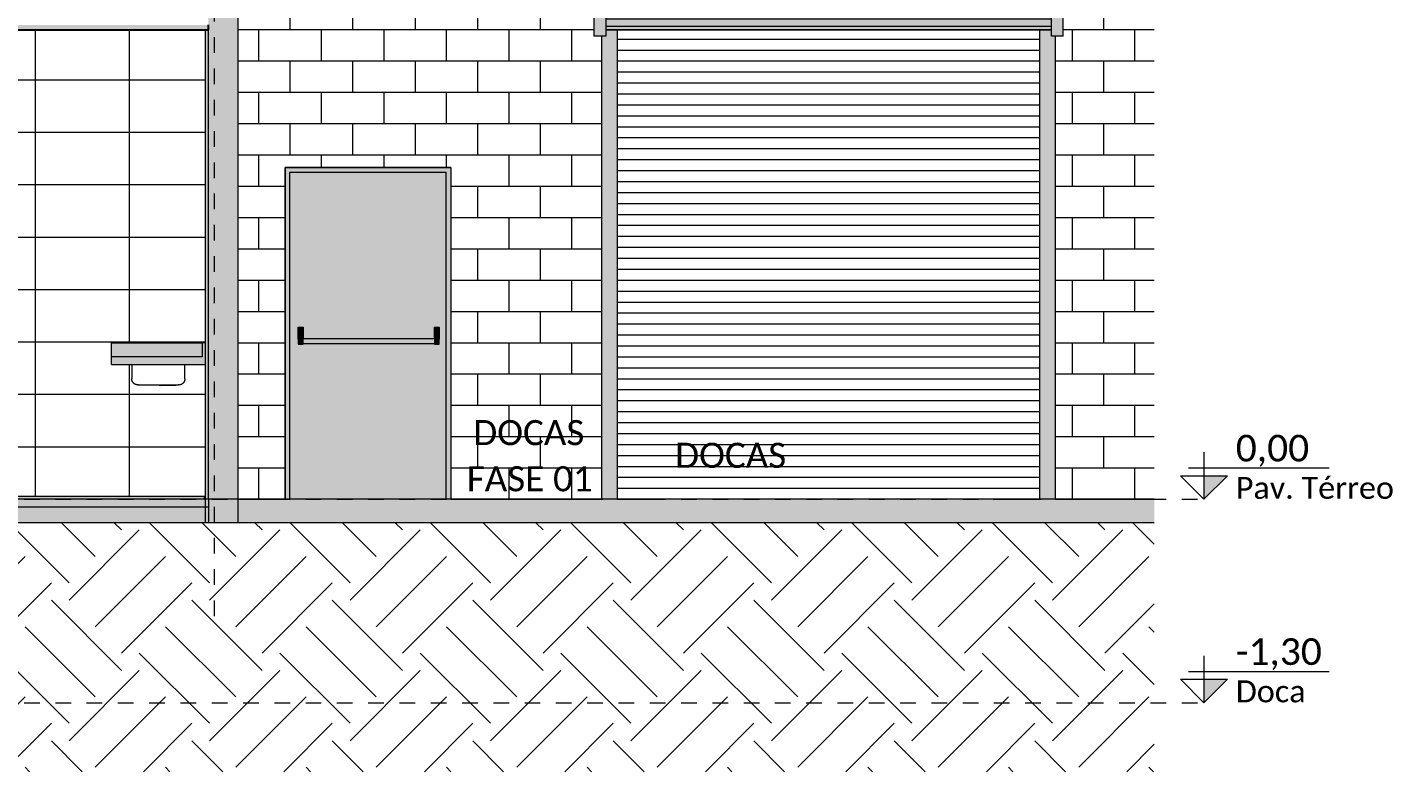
# Model space of a CAD drawing. Header units: metres. Extents: x -5 to 264, y -2 to 18.
# Drawn here: x 255.27 to 264, y -1.74 to 3.01 of the extents above; entities that cross this region are included whole.
import ezdxf

# ---------------------------------------------------------------- set-up
doc = ezdxf.new("R2010")
doc.units = ezdxf.units.M
for name, pattern in [('_Tracejado médio', [0.004, 0.003, -0.001]), ('Center', [0.03, 0.012, -0.006, 0.006, -0.006]), ('Grid Line', [0.022225, 0.0127, -0.003175, 0.003175, -0.003175])]:
    doc.linetypes.add(name, pattern=pattern)
for name, color, linetype, lineweight in [('A-AREA-IDEN', 7, 'Continuous', 5), ('A-CLNG-1', 7, 'Continuous', 25), ('A-DETL-1', 7, 'Continuous', 20), ('A-DOOR', 7, 'Continuous', 9), ('A-DOOR-2', 7, 'Continuous', 5), ('A-DOOR-6', 7, '_Tracejado médio', 5), ('A-DOOR-HDLN', 7, '_Tracejado médio', 5), ('A-FLOR-2', 7, 'Continuous', 20), ('A-FLOR-LEVL', 7, 'Continuous', 5), ('A-FLOR-MCUT', 7, 'Continuous', 9), ('A-GENM', 7, 'Continuous', 5), ('A-WALL', 7, 'Continuous', 9), ('G-ANNO-TEXT', 7, 'Continuous', 5), ('I-FURN', 7, 'Continuous', 5), ('I-WALL', 7, 'Continuous', 9), ('I-WALL-1', 7, 'Continuous', 20), ('P-SANR-FIXT', 7, 'Continuous', 5), ('Q-SPCQ', 7, 'Continuous', 5)]:
    doc.layers.add(name, color=color, linetype=linetype, lineweight=lineweight)
for name, color, linetype, lineweight, true_color in [('A-CLNG-PATT-1', 7, 'Continuous', 9, 0xc0c0c0), ('A-DETL-GENF-1', 7, 'Continuous', 5, 0xb8a087), ('A-DOOR-1', 7, 'Continuous', 9, 0xf2f2f2), ('A-DOOR-12', 7, 'Continuous', 9, 0xf7f7f7), ('A-DOOR-4', 254, '_Tracejado médio', 5, 0xbebebe), ('A-DOOR-5', 7, '_Tracejado médio', 5, 0x7f7f7f), ('A-DOOR-7', 7, '_Tracejado médio', 5, 0xd3d3d3), ('A-DOOR-8', 7, 'Continuous', 5, 0x2e2e2e), ('A-FLOR-LEVL-1', 7, 'Continuous', 5, 0x232323), ('A-FLOR-LEVL-2', 7, 'Center', 5, 0x0080c0), ('A-FLOR-PATT-1', 7, 'Continuous', 9, 0x74756c), ('A-FLOR-PATT-3', 7, 'Continuous', 20, 0xc0c0c0), ('A-GENM-7', 7, 'Continuous', 5, 0xe6eaee), ('A-WALL-PATT-1', 7, 'Continuous', 9, 0x919191), ('A-WALL-PATT-13', 9, 'Continuous', 5, 0x808080), ('A-WALL-PATT-8', 7, 'Continuous', 5, 0x515151), ('I-FURN-1', 7, 'Continuous', 5, 0xf2f2f2), ('I-WALL-2', 7, 'Continuous', 9, 0xf2f2f2), ('Q-SPCQ-1', 7, 'Continuous', 5, 0xd8d6cf), ('S-GRID-5', 7, 'Grid Line', 5, 0x0080c0)]:
    doc.layers.add(name, color=color, linetype=linetype, lineweight=lineweight, true_color=true_color)
doc.styles.add('Calibri_5', font='calibri.ttf', dxfattribs={"height": 0.17})
doc.styles.add('Calibri_6', font='calibri.ttf', dxfattribs={"height": 0.14})
doc.styles.add('Calibri_9', font='calibri.ttf', dxfattribs={"height": 0.16})

# ---------------------------------------------------------------- blocks, each defined once
blk = doc.blocks.new('SPE-___-Niveladora - 2500 x 2050 x 700 mm-4140896-CORTE D_D')
at = {"layer": 'Q-SPCQ-1'}
blk.add_hatch(color=256, dxfattribs=at).paths.add_polyline_path([(18.7702, 0), (19.0708, 0), (19.0708, 0.0016), (16.9692, 0.0016), (16.9692, 0), (17.4388, 0)])
at = {"layer": 'Q-SPCQ'}
for p, q in [((16.9692, 0.0016), (19.0708, 0.0016)), ((16.9692, 0), (16.9692, 0.0016)), ((19.0708, 0), (19.0708, 0.0016))]:
    blk.add_line(p, q, dxfattribs=at)
blk = doc.blocks.new('FP_221-CORTE D_D')
at = {"layer": 'A-DOOR-7'}
blk.add_hatch(color=256, dxfattribs=at).paths.add_polyline_path([(17.4388, 3), (19.445, 3), (19.445, 3.175), (16.595, 3.175), (16.595, 3), (17.106, 3)])
blk = doc.blocks.new('FP_222-CORTE D_D')
at = {"layer": 'A-DOOR-7'}
blk.add_hatch(color=256, dxfattribs=at).paths.add_polyline_path([(18.1045, 3.175), (19.445, 3.175), (19.445, 3.35), (16.595, 3.35), (16.595, 3.175), (17.7717, 3.175)])
blk = doc.blocks.new('FP_223-CORTE D_D')
at = {"layer": 'A-DOOR'}
blk.add_line((16.595, 3), (19.445, 3), dxfattribs=at)
at = {"layer": 'A-DOOR-8'}
for p, q in [((16.595, 3.1322), (19.445, 3.1322)), ((16.595, 3.069), (19.445, 3.069)), ((16.595, 3.0226), (19.445, 3.0226)), ((16.595, 3.0002), (19.445, 3.0002))]:
    blk.add_line(p, q, dxfattribs=at)
blk = doc.blocks.new('FP_224-CORTE D_D')
at = {"layer": 'A-DOOR'}
blk.add_line((19.445, 3.35), (16.595, 3.35), dxfattribs=at)
at = {"layer": 'A-DOOR-8'}
for p, q in [((16.595, 3.3415), (19.445, 3.3415)), ((16.595, 3.3059), (19.445, 3.3059)), ((16.595, 3.2497), (19.445, 3.2497)), ((16.595, 3.1816), (19.445, 3.1816))]:
    blk.add_line(p, q, dxfattribs=at)
blk = doc.blocks.new('_DOR-___-PortaAçoEnrolar - PF01_2-270X300-V220-CORTE D_D')
at = {"layer": 'A-DOOR-4'}
for points in [[(16.595, 3.1414), (16.595, 3.1914), (16.52, 3.1914), (16.52, 3.1414), (16.5235, 3.1414)], [(19.52, 3.1414), (19.5191, 3.1914), (19.445, 3.1914), (19.445, 3.1414), (19.5191, 3.1414)], [(16.595, 2.9576), (16.595, 3.1414), (16.52, 3.1414), (16.52, 2.9576), (16.57, 2.9576)], [(19.47, 2.9576), (19.52, 2.9576), (19.5191, 3.1414), (19.445, 3.1414), (19.445, 2.9576)], [(16.67, 0), (16.67, 3), (16.595, 3), (16.595, 2.9576), (16.57, 2.9576), (16.57, 0), (16.595, 0)], [(19.37, 0), (19.47, 0), (19.47, 2.9576), (19.445, 2.9576), (19.445, 3), (19.37, 3), (19.37, 0.8368)]]:
    blk.add_hatch(color=256, dxfattribs=at).paths.add_polyline_path(points)
at = {"layer": 'A-DOOR-5'}
for points in [[(16.51, 3.175), (16.52, 3.175), (16.52, 3.19), (16.51, 3.1895), (16.51, 3.1789)], [(16.51, 3.16), (16.52, 3.1605), (16.52, 3.175), (16.51, 3.175), (16.51, 3.1605)], [(19.53, 3.175), (19.53, 3.19), (19.52, 3.1895), (19.52, 3.175)], [(19.53, 3.16), (19.53, 3.175), (19.52, 3.175), (19.52, 3.16)]]:
    blk.add_hatch(color=256, dxfattribs=at).paths.add_polyline_path(points)
at = {"layer": 'A-DOOR-8'}
h = blk.add_hatch(dxfattribs=at)
h.set_pattern_fill('FP_85', color=256, style=0, pattern_type=2)
h.set_pattern_definition([(180, (17.41, 0), (9e-18, 0.07), [])])
h.paths.add_polyline_path([(19.37, 0), (19.37, 3), (16.67, 3), (16.67, 0), (16.9692, 0), (16.9692, 0.0016), (19.0708, 0.0016), (19.0708, 0)])
at = {"layer": 'A-DOOR'}
for p, q in [((16.595, 3.35), (16.595, 3.175)), ((19.445, 3.175), (19.445, 3.35)), ((16.52, 3.19), (16.51, 3.19)), ((16.51, 3.19), (16.51, 3.175)), ((16.51, 3.175), (16.51, 3.16)), ((16.51, 3.16), (16.52, 3.16)), ((16.52, 3.1414), (16.52, 3.1914)), ((16.52, 3.1914), (16.595, 3.1914)), ((16.595, 3.175), (16.595, 3)), ((19.52, 3.1914), (19.445, 3.1914)), ((19.445, 3), (19.445, 3.175)), ((19.52, 3.1914), (19.52, 3.1414)), ((19.53, 3.19), (19.52, 3.19)), ((19.52, 3.16), (19.53, 3.16)), ((19.53, 3.175), (19.53, 3.19)), ((19.53, 3.16), (19.53, 3.175)), ((16.595, 3.1414), (16.52, 3.1414)), ((16.52, 3.1414), (16.52, 2.9576)), ((19.52, 3.1414), (19.445, 3.1414)), ((19.52, 2.9576), (19.52, 3.1414)), ((16.595, 3), (16.595, 2.9576)), ((16.67, 0), (16.67, 3)), ((19.37, 0), (19.37, 3)), ((19.445, 2.9576), (19.445, 3)), ((16.57, 2.9576), (16.52, 2.9576)), ((16.57, 0), (16.57, 2.9576)), ((16.595, 2.9576), (16.57, 2.9576)), ((19.47, 2.9576), (19.445, 2.9576)), ((19.47, 0), (19.47, 2.9576)), ((19.52, 2.9576), (19.47, 2.9576))]:
    blk.add_line(p, q, dxfattribs=at)
for name in ['FP_224-CORTE D_D', 'FP_223-CORTE D_D']:
    blk.add_blockref(name, (0, 0), dxfattribs=at)
at = {"layer": 'A-DOOR-6'}
for name in ['FP_222-CORTE D_D', 'FP_221-CORTE D_D']:
    blk.add_blockref(name, (0, 0), dxfattribs=at)
blk = doc.blocks.new('_DOR-___-Painel 1Folhas_BarraAntiPanico - PF1_100X210 1-4882921-CORTE D_D')
at = {"layer": 'A-DOOR-1'}
blk.add_hatch(color=256, dxfattribs=at).paths.add_polyline_path([(14.575, 0), (14.575, 2.09), (15.575, 2.09), (15.575, 0), (15.605, 0), (15.605, 2.12), (14.545, 2.12), (14.545, 0)])
h = blk.add_hatch(color=256, dxfattribs=at)
h.paths.add_polyline_path([(15.4418, 0), (15.575, 0), (15.575, 2.09), (14.575, 2.09), (14.575, 0), (14.7761, 0)])
h.paths.add_polyline_path([(15.5, 0.9917), (15.5, 0.9946), (14.66, 0.9941), (14.66, 0.9917), (14.63, 0.9923), (14.63, 1.1), (14.66, 1.1), (14.66, 1.0246), (15.5, 1.0246), (15.5, 1.1), (15.53, 1.1), (15.53, 0.9917), (15.525, 0.9917)])
at = {"layer": 'A-DOOR-12'}
for points in [[(14.66, 1.0222), (14.66, 1.1), (14.63, 1.1), (14.63, 1.0222)], [(15.525, 1.0222), (15.53, 1.0222), (15.53, 1.1), (15.5, 1.1), (15.5, 1.0222)], [(14.66, 0.9917), (14.66, 1.0222), (14.63, 1.0222), (14.63, 0.9917)], [(15.2753, 0.9946), (15.5, 0.9951), (15.5, 1.0246), (14.66, 1.0241), (14.66, 0.9946), (15.1089, 0.9946)], [(15.525, 0.9917), (15.53, 0.9923), (15.53, 1.0222), (15.5, 1.0222), (15.5, 0.9917)]]:
    blk.add_hatch(color=256, dxfattribs=at).paths.add_polyline_path(points)
at = {"layer": 'A-DOOR'}
for p, q in [((14.545, 2.12), (14.545, 0)), ((15.605, 2.12), (14.545, 2.12)), ((15.605, 2.12), (15.605, 0)), ((14.575, 0), (14.575, 2.09)), ((14.575, 2.09), (15.575, 2.09)), ((15.575, 0), (15.575, 2.09))]:
    blk.add_line(p, q, dxfattribs=at)
at = {"layer": 'A-DOOR-2'}
for p, q in [((14.63, 1.0222), (14.63, 1.1)), ((14.63, 1.1), (14.66, 1.1)), ((14.66, 1.1), (14.66, 1.0222)), ((15.5, 1.0222), (15.5, 1.1)), ((15.5, 1.1), (15.53, 1.1)), ((15.53, 1.1), (15.53, 1.0222)), ((14.63, 1.0222), (14.63, 0.9917)), ((14.63, 0.9917), (14.66, 0.9917)), ((15.5, 1.0246), (14.66, 1.0246)), ((14.66, 0.9917), (14.66, 1.0222)), ((14.66, 0.9946), (15.5, 0.9946)), ((15.5, 1.0222), (15.5, 0.9917)), ((15.5, 0.9917), (15.53, 0.9917)), ((15.53, 0.9917), (15.53, 1.0222))]:
    blk.add_line(p, q, dxfattribs=at)
blk = doc.blocks.new('_PLB-CUB-Tramontina-56BL 56X34 - 94020-V240-CORTE D_D')
at = {"layer": 'P-SANR-FIXT'}
for p, q in [((13.565, 0.86), (13.565, 0.77)), ((13.905, 0.77), (13.905, 0.86)), ((13.645, 0.73), (13.825, 0.73)), ((13.7325, 0.73), (13.7491, 0.727)), ((13.794, 0.727), (13.7491, 0.727)), ((13.8388, 0.727), (13.794, 0.727)), ((13.8388, 0.727), (13.8555, 0.73))]:
    blk.add_line(p, q, dxfattribs=at)
at = {"layer": 'P-SANR-FIXT', "flags": 128}
for points in [[(13.5763, 0.7421), (13.5752, 0.7433), (13.5742, 0.7445), (13.5732, 0.7458), (13.5722, 0.7471), (13.5713, 0.7484), (13.5705, 0.7498), (13.5697, 0.7511), (13.569, 0.7526), (13.5683, 0.754), (13.5677, 0.7555), (13.5672, 0.757), (13.5667, 0.7585), (13.5663, 0.7601), (13.5659, 0.7616), (13.5656, 0.7632), (13.5653, 0.7648), (13.5652, 0.7664), (13.5651, 0.768), (13.565, 0.7696)], [(13.605, 0.73), (13.6034, 0.73), (13.6018, 0.7301), (13.6002, 0.7303), (13.5986, 0.7305), (13.5971, 0.7308), (13.5955, 0.7311), (13.5939, 0.7316), (13.5924, 0.732), (13.5909, 0.7326), (13.5894, 0.7332), (13.588, 0.7338), (13.5865, 0.7345), (13.5851, 0.7353), (13.5838, 0.7361), (13.5824, 0.737), (13.5811, 0.7379), (13.5798, 0.7389), (13.5786, 0.7399), (13.5774, 0.741)], [(13.6083, 0.73), (13.6077, 0.73), (13.6072, 0.73), (13.6067, 0.73), (13.6063, 0.73), (13.6059, 0.73), (13.6056, 0.73), (13.6053, 0.73), (13.6052, 0.73), (13.6051, 0.73), (13.605, 0.73), (13.605, 0.73)], [(13.605, 0.73), (13.605, 0.73), (13.6051, 0.73), (13.6053, 0.73), (13.6055, 0.73), (13.6058, 0.73), (13.6061, 0.73), (13.6066, 0.73), (13.607, 0.73), (13.6076, 0.73), (13.6082, 0.73), (13.6088, 0.73), (13.6095, 0.73), (13.6103, 0.73), (13.6111, 0.73), (13.612, 0.73), (13.6129, 0.73), (13.6139, 0.73), (13.6149, 0.73), (13.616, 0.73), (13.6171, 0.73), (13.6183, 0.73), (13.6195, 0.73), (13.6208, 0.73), (13.6221, 0.73), (13.6234, 0.73), (13.6248, 0.73), (13.6261, 0.73), (13.6276, 0.73), (13.629, 0.73), (13.6305, 0.73), (13.632, 0.73), (13.6335, 0.73), (13.6351, 0.73), (13.6366, 0.73), (13.6382, 0.73), (13.6398, 0.73), (13.6414, 0.73), (13.643, 0.73), (13.6446, 0.73), (13.645, 0.73)], [(13.825, 0.73), (13.8266, 0.73), (13.8282, 0.73), (13.8298, 0.73), (13.8314, 0.73), (13.8329, 0.73), (13.8345, 0.73), (13.8361, 0.73), (13.8376, 0.73), (13.8391, 0.73), (13.8406, 0.73), (13.842, 0.73), (13.8435, 0.73), (13.8449, 0.73), (13.8462, 0.73), (13.8476, 0.73), (13.8489, 0.73), (13.8502, 0.73), (13.8514, 0.73), (13.8526, 0.73), (13.8537, 0.73), (13.8548, 0.73), (13.8558, 0.73), (13.8568, 0.73), (13.8578, 0.73), (13.8587, 0.73), (13.8595, 0.73), (13.8603, 0.73), (13.861, 0.73), (13.8617, 0.73), (13.8623, 0.73), (13.8628, 0.73), (13.8633, 0.73), (13.8637, 0.73), (13.8641, 0.73), (13.8644, 0.73), (13.8647, 0.73), (13.8648, 0.73), (13.8649, 0.73), (13.865, 0.73), (13.865, 0.73)], [(13.865, 0.73), (13.865, 0.73), (13.8649, 0.73), (13.8647, 0.73), (13.8645, 0.73), (13.8642, 0.73), (13.8639, 0.73), (13.8634, 0.73), (13.863, 0.73), (13.8624, 0.73), (13.8618, 0.73)], [(13.8929, 0.7413), (13.8917, 0.7402), (13.8905, 0.7392), (13.8892, 0.7382), (13.8879, 0.7372), (13.8866, 0.7363), (13.8852, 0.7355), (13.8839, 0.7347), (13.8824, 0.734), (13.881, 0.7333), (13.8795, 0.7327), (13.878, 0.7322), (13.8765, 0.7317), (13.8749, 0.7313), (13.8734, 0.7309), (13.8718, 0.7306), (13.8702, 0.7303), (13.8686, 0.7302), (13.867, 0.7301), (13.8654, 0.73), (13.865, 0.73)], [(13.905, 0.77), (13.905, 0.7684), (13.9049, 0.7668), (13.9047, 0.7652), (13.9045, 0.7636), (13.9042, 0.7621), (13.9039, 0.7605), (13.9034, 0.7589), (13.903, 0.7574), (13.9024, 0.7559), (13.9018, 0.7544), (13.9012, 0.753), (13.9005, 0.7515), (13.8997, 0.7501), (13.8989, 0.7488), (13.898, 0.7474), (13.8971, 0.7461), (13.8961, 0.7448), (13.8951, 0.7436), (13.894, 0.7424)]]:
    blk.add_lwpolyline(points, dxfattribs=at)
blk = doc.blocks.new('PIA reta 1 - Bancada 250-4864998-CORTE D_D')
at = {"layer": 'A-GENM-7'}
for points in [[(13.8607, 0.86), (14.035, 0.86), (14.035, 1), (14.015, 1), (14.015, 0.91), (13.435, 0.91), (13.435, 0.86), (13.7775, 0.86)], [(13.435, 0.91), (14.015, 0.91), (14.015, 1), (13.435, 1)]]:
    blk.add_hatch(color=256, dxfattribs=at).paths.add_polyline_path(points)
at = {"layer": 'A-GENM'}
for p, q in [((13.435, 0.91), (13.435, 1)), ((13.435, 1), (14.015, 1)), ((14.035, 1), (14.015, 1)), ((14.015, 1), (14.015, 0.91)), ((13.435, 0.86), (13.435, 0.91)), ((14.015, 0.91), (13.435, 0.91)), ((13.435, 0.86), (14.035, 0.86))]:
    blk.add_line(p, q, dxfattribs=at)
blk = doc.blocks.new('LAYOUT - 30X45-4947809-CORTE D_D')
at = {"layer": 'I-FURN-1'}
blk.add_hatch(color=256, dxfattribs=at).paths.add_polyline_path([(13.4447, 0), (14.0294, 0), (14.0294, 0.02), (12.1438, 0.02), (12.1438, 0), (13.1118, 0)])
at = {"layer": 'I-FURN'}
for p, q in [((12.1438, 0.02), (14.0294, 0.02)), ((14.0294, 0), (12.1438, 0)), ((14.0294, 0), (14.0294, 0.02))]:
    blk.add_line(p, q, dxfattribs=at)
blk = doc.blocks.new('Nível - _COTA DE NÍVEL CORTE _Level Heads_-539426-CORTE D_D')
at = {"layer": 'A-FLOR-LEVL-1'}
blk.add_hatch(color=256, dxfattribs=at).paths.add_polyline_path([(20.4194, 0.15), (20.5694, 0.15), (20.4194, 0)])
at = {"layer": 'A-FLOR-LEVL'}
for p, q in [((20.4194, 0.3), (20.4194, 0)), ((20.3194, 0.2), (21.2194, 0.2)), ((20.2694, 0.15), (20.5694, 0.15)), ((20.2694, 0.15), (20.4194, 0)), ((20.5694, 0.15), (20.4194, 0))]:
    blk.add_line(p, q, dxfattribs=at)

msp = doc.modelspace()

# ---------------------------------------------------------------- hatches: boundary and pattern name
at = {"layer": 'A-CLNG-PATT-1'}
msp.add_hatch(color=256, dxfattribs=at).paths.add_polyline_path([(256.4295, 3), (256.4295, 3.03), (252.1295, 3.03), (252.1295, 3), (255.8192, 3)])
at = {"layer": 'A-DETL-GENF-1'}
h = msp.add_hatch(dxfattribs=at)
h.set_pattern_fill('FP_88', color=256, style=0, pattern_type=2)
h.set_pattern_definition([(45, (264.5185, 2.048), (0, 0.898026), [0.635, -0.635]), (45, (264.6865, 1.879), (0, 0.898026), [0.635, -0.635]), (45, (264.8545, 1.711), (0, 0.898026), [0.635, -0.635]), (135, (264.5185, 2.16), (-0.898026, 6e-17), [0.635, -0.635]), (135, (264.6865, 2.328), (-0.898026, 6e-17), [0.635, -0.635]), (135, (264.8545, 2.497), (-0.898026, 6e-17), [0.635, -0.635])])
h.paths.add_polyline_path([(255.2783, -1.7407), (262.4761, -1.7407), (262.4761, -0.15), (242.5515, -0.15), (242.5515, -0.2), (241.174, -0.2), (241.174, -1.7407), (255.2367, -1.7407)])
at = {"layer": 'A-FLOR-PATT-1'}
for points in [[(245.9395, -0.15), (256.4295, -0.15), (256.4295, -0.05), (245.9395, -0.05), (245.9395, -0.1298)], [(262.4761, -0.15), (262.4761, 0), (256.4295, 0), (256.4295, -0.15), (261.1447, -0.15)]]:
    msp.add_hatch(color=256, dxfattribs=at).paths.add_polyline_path(points)
at = {"layer": 'A-FLOR-PATT-3'}
h = msp.add_hatch(color=256, dxfattribs=at)
h.paths.add_polyline_path([(251.3258, -0.05), (251.9195, -0.05), (251.9195, 0), (249.5095, 0), (249.5095, -0.05), (251.1593, -0.05)])
h.paths.add_polyline_path([(246.0002, -0.05), (249.2795, -0.05), (249.2795, 0), (245.9395, 0), (245.9395, -0.05)])
h.paths.add_polyline_path([(256.4295, -0.05), (256.4295, 0), (252.1495, 0), (252.1495, -0.05), (256.4016, -0.05)])
at = {"layer": 'A-WALL-PATT-1'}
for points in [[(256.6195, 3), (256.6195, 5), (256.4295, 5), (256.4295, 3)], [(256.4295, -0.15), (256.6195, -0.15), (256.6195, 3), (256.4295, 3), (256.4295, -0.1298)]]:
    msp.add_hatch(color=256, dxfattribs=at).paths.add_polyline_path(points)
at = {"layer": 'A-WALL-PATT-13'}
h = msp.add_hatch(dxfattribs=at)
h.set_pattern_fill('FP_86', color=256, style=0, pattern_type=2)
h.set_pattern_definition([(0, (256.52448, 0), (0, 0.335), []), (90, (256.5245, 0), (-0.6, 4e-17), [])])
h.paths.add_polyline_path([(245.9967, 0), (245.9967, 0.02), (246.5467, 0.02), (246.5467, 0), (246.5903, 0), (246.5903, 0.02), (247.0703, 0.02), (247.0703, 0), (247.2459, 0), (247.2459, 0.02), (248.0478, 0.02), (248.0478, 0), (248.2549, 0), (248.2555, 0.02), (249.2285, 0.02), (249.2285, 0), (249.2795, 0), (249.2795, 3), (245.9795, 3), (245.9795, 0)])
h.paths.add_polyline_path([(252.4907, 0), (252.9495, 0), (252.9495, 2.13), (253.9095, 2.13), (253.9095, 0.02), (254.2798, 0.02), (254.2798, 2.1), (255.0798, 2.1), (255.0798, 0.02), (256.4039, 0.02), (256.4039, 0), (256.4095, 0), (256.4095, 0.86), (256.2795, 0.86), (256.2785, 0.7627), (256.2767, 0.7562), (256.2724, 0.7477), (256.2651, 0.7397), (256.2595, 0.7354), (256.2415, 0.7305), (256.2217, 0.7285), (256.2073, 0.727), (256.1236, 0.727), (256.1069, 0.73), (255.9761, 0.7306), (255.9656, 0.733), (255.9568, 0.7374), (255.9487, 0.7449), (255.9431, 0.7541), (255.9405, 0.7624), (255.9395, 0.77), (255.9395, 0.86), (255.8095, 0.86), (255.8095, 1), (256.4095, 1), (256.4095, 3), (252.1495, 3), (252.1495, 1), (252.7495, 1), (252.7495, 0.86), (252.7295, 0.86), (252.7295, 0.88), (252.6215, 0.88), (252.6205, 0.7627), (252.6187, 0.7562), (252.6144, 0.7477), (252.6067, 0.7394), (252.6005, 0.7351), (252.5841, 0.7306), (252.5595, 0.73), (252.4491, 0.7291), (252.4314, 0.727), (252.3477, 0.727), (252.3242, 0.7302), (252.3098, 0.7322), (252.2988, 0.7374), (252.2907, 0.7449), (252.2851, 0.7541), (252.2827, 0.7608), (252.2815, 0.77), (252.2815, 0.88), (252.1495, 0.88), (252.1495, 0), (252.4075, 0)])
h.paths.add_polyline_path([(251.9195, 0), (251.9195, 3), (249.5095, 3), (249.5095, 0), (249.5109, 0), (249.5109, 0.02), (251.9109, 0.02), (251.9109, 0)])
h.paths.add_polyline_path([(247.1295, 1.08), (247.1295, 2.1), (248.3295, 2.1), (248.3295, 1.08)])
at = {"layer": 'A-WALL-PATT-8'}
h = msp.add_hatch(dxfattribs=at)
h.set_pattern_fill('FP_54', color=256, style=0, pattern_type=2)
h.set_pattern_definition([(0, (296.75248, 0), (0, 0.2), []), (90, (296.75248, 0), (-0.2, 0.2), [0.2, -0.2])])
h.paths.add_polyline_path([(256.6195, 0), (256.9195, 0), (256.9195, 2.12), (257.9795, 2.12), (257.9795, 0), (258.9445, 0), (258.9445, 2.9576), (258.8945, 2.9576), (258.8945, 3.16), (258.8845, 3.1605), (258.8845, 3.19), (258.8945, 3.19), (258.8945, 3.1914), (258.9695, 3.1914), (258.9695, 3.35), (261.8195, 3.35), (261.8195, 3.1914), (261.8945, 3.1914), (261.8945, 3.19), (261.9045, 3.1895), (261.9045, 3.16), (261.8945, 3.16), (261.8945, 2.9576), (261.8445, 2.9576), (261.8445, 0), (262.4761, 0), (262.4761, 5), (256.6195, 5), (256.6195, 0.0313)])
at = {"layer": 'I-WALL-2'}
msp.add_hatch(color=256, dxfattribs=at).paths.add_polyline_path([(256.4295, -0.15), (256.4295, 3), (256.4095, 3), (256.4095, -0.15)])

# ---------------------------------------------------------------- linework, layer by layer
at = {"layer": 'A-CLNG-1'}
for p, q in [((252.1295, 3), (256.4295, 3)), ((256.4295, 3), (256.4295, 3.03))]:
    msp.add_line(p, q, dxfattribs=at)
at = {"layer": 'A-DETL-1'}
msp.add_line((262.4761, -0.15), (242.5515, -0.15), dxfattribs=at)
at = {"layer": 'A-FLOR-2'}
for p, q in [((262.4761, 0), (256.4039, 0)), ((256.4295, 0), (256.4295, -0.15))]:
    msp.add_line(p, q, dxfattribs=at)
at = {"layer": 'A-FLOR-LEVL-2'}
for p, q in [((242.2515, 0), (262.7939, 0)), ((242.2515, -1.3), (262.7939, -1.3))]:
    msp.add_line(p, q, dxfattribs=at)
at = {"layer": 'A-FLOR-MCUT'}
msp.add_line((256.4295, -0.05), (245.9395, -0.05), dxfattribs=at)
at = {"layer": 'A-WALL'}
msp.add_line((256.4295, 0), (256.4295, 3), dxfattribs=at)
at = {"layer": 'I-WALL'}
for p, q in [((256.9195, 0), (256.9195, 2.12)), ((256.9195, 2.12), (257.9795, 2.12)), ((257.9795, 2.12), (257.9795, 0))]:
    msp.add_line(p, q, dxfattribs=at)
at = {"layer": 'I-WALL-1'}
for p, q in [((256.6195, -0.15), (256.6195, 5)), ((256.4095, 3), (256.4095, -0.15))]:
    msp.add_line(p, q, dxfattribs=at)
at = {"layer": 'S-GRID-5'}
msp.add_line((256.4695, -0.7477), (256.4695, 7.5526), dxfattribs=at)

# ---------------------------------------------------------------- block references
at = {"layer": 'A-DOOR'}
msp.add_blockref('_DOR-___-Painel 1Folhas_BarraAntiPanico - PF1_100X210 1-4882921-CORTE D_D', (242.3745, 0), dxfattribs=at)
at = {"layer": 'A-DOOR-HDLN'}
msp.add_blockref('_DOR-___-PortaAçoEnrolar - PF01_2-270X300-V220-CORTE D_D', (242.3745, 0), dxfattribs=at)
at = {"layer": 'A-FLOR-LEVL-1'}
for p in [(242.3745, 0), (242.3745, -1.3)]:
    msp.add_blockref('Nível - _COTA DE NÍVEL CORTE _Level Heads_-539426-CORTE D_D', p, dxfattribs=at)
at = {"layer": 'A-GENM'}
msp.add_blockref('PIA reta 1 - Bancada 250-4864998-CORTE D_D', (242.3745, 0), dxfattribs=at)
at = {"layer": 'I-FURN'}
msp.add_blockref('LAYOUT - 30X45-4947809-CORTE D_D', (242.3745, 0), dxfattribs=at)
at = {"layer": 'P-SANR-FIXT'}
msp.add_blockref('_PLB-CUB-Tramontina-56BL 56X34 - 94020-V240-CORTE D_D', (242.3745, 0), dxfattribs=at)
at = {"layer": 'Q-SPCQ'}
msp.add_blockref('SPE-___-Niveladora - 2500 x 2050 x 700 mm-4140896-CORTE D_D', (242.3745, 0), dxfattribs=at)

# ---------------------------------------------------------------- texts
at = {"layer": 'A-AREA-IDEN', "char_height": 0.16, "width": 0.849789, "attachment_point": 1, "style": 'Calibri_9'}
for insert in [(258.1224, 0.5055), (259.4128, 0.3606)]:
    msp.add_mtext('DOCAS', dxfattribs=dict(at, insert=insert))
at = {"layer": 'A-FLOR-LEVL', "attachment_point": 1}
for s, insert, char_height, width, style in [('0,00', (262.9972, 0.4115), 0.17, 0.561181, 'Calibri_5'), ('Pav. Térreo', (262.9972, 0.1425), 0.14, 1.290717, 'Calibri_6'), ('-1,30', (262.9972, -0.8885), 0.17, 0.657384, 'Calibri_5'), ('Doca', (262.9972, -1.1575), 0.14, 0.577215, 'Calibri_6')]:
    msp.add_mtext(s, dxfattribs=dict(at, insert=insert, char_height=char_height, width=width, style=style))
at = {"layer": 'G-ANNO-TEXT', "insert": (258.0814, 0.2107), "char_height": 0.16, "width": 0.954008, "attachment_point": 1, "style": 'Calibri_9'}
msp.add_mtext('FASE 01', dxfattribs=at)

doc.saveas('drawing.dxf')
